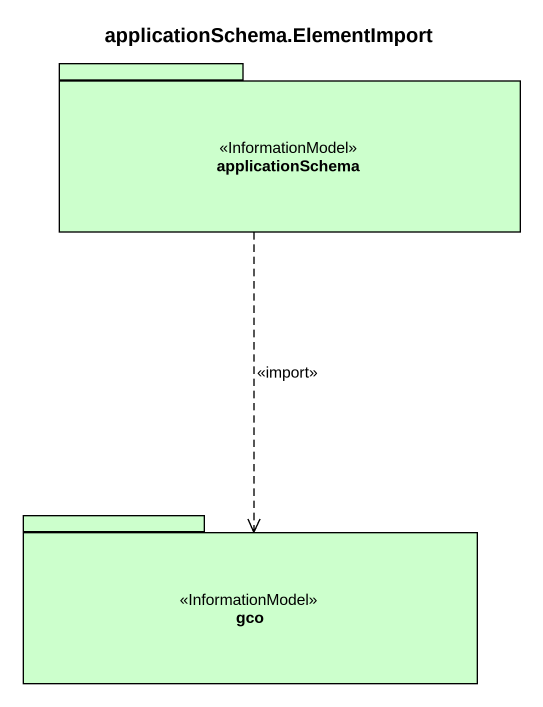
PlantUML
@startuml
title applicationSchema.ElementImport
package applicationSchema <<InformationModel>> #CCFFCC {
}
package gco <<InformationModel>> #CCFFCC {
}
applicationSchema ..> gco : <<import>>
@enduml
